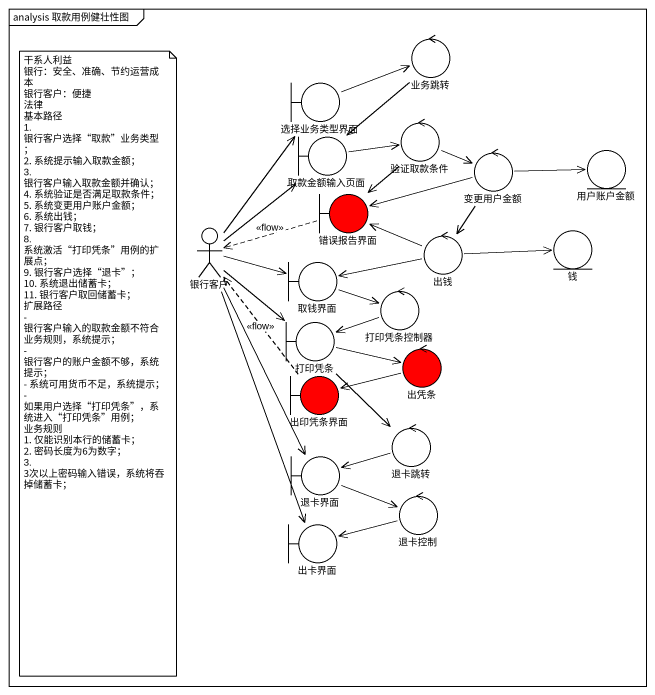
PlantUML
@startuml
mainframe analysis 取款用例健壮性图
control 业务跳转
boundary 选择业务类型界面
boundary 取款金额输入页面
control 验证取款条件
control 变更用户金额
entity 用户账户金额
actor 银行客户
boundary 错误报告界面 #FF0000
entity 钱
boundary 取钱界面
control 出钱
control 打印凭条控制器
boundary 打印凭条
control 出凭条 #FF0000
boundary 出印凭条界面 #FF0000
control 退卡跳转
boundary 退卡界面
control 退卡控制
boundary 出卡界面
业务跳转 --> 取款金额输入页面
选择业务类型界面 -right-> 业务跳转
取款金额输入页面 -right-> 验证取款条件
验证取款条件 -right-> 变更用户金额
验证取款条件 --> 错误报告界面
变更用户金额 -right-> 用户账户金额
变更用户金额 -left-> 错误报告界面
变更用户金额 --> 出钱
银行客户 -up-> 选择业务类型界面
银行客户 -up-> 取款金额输入页面
银行客户 -right-> 取钱界面
银行客户 --> 打印凭条
银行客户 --> 退卡界面
银行客户 --> 出卡界面
错误报告界面 .left.> 银行客户 : <<flow>>
取钱界面 -right-> 打印凭条控制器
出钱 -left-> 错误报告界面
出钱 -right-> 钱
出钱 -left-> 取钱界面
打印凭条控制器 -left-> 打印凭条
打印凭条 -right-> 出凭条
打印凭条 --> 退卡跳转
出凭条 -left-> 出印凭条界面
出印凭条界面 .up.> 银行客户 : <<flow>>
退卡跳转 -left-> 退卡界面
退卡界面 -right-> 退卡控制
退卡控制 -left-> 出卡界面
note as N1
  干系人利益
  银行：安全、准确、节约运营成本
  银行客户：便捷
  法律
  基本路径
  1. 银行客户选择“取款”业务类型；
  2. 系统提示输入取款金额；
  3. 银行客户输入取款金额并确认；
  4. 系统验证是否满足取款条件；
  5. 系统变更用户账户金额；
  6. 系统出钱；
  7. 银行客户取钱；
  8. 系统激活“打印凭条”用例的扩展点；
  9. 银行客户选择“退卡”；
  10. 系统退出储蓄卡；
  11. 银行客户取回储蓄卡；
  扩展路径
  - 银行客户输入的取款金额不符合业务规则，系统提示；
  - 银行客户的账户金额不够，系统提示；
  - 系统可用货币不足，系统提示；
  - 如果用户选择“打印凭条”，系统进入“打印凭条”用例；
  业务规则
  1. 仅能识别本行的储蓄卡；
  2. 密码长度为6为数字；
  3. 3次以上密码输入错误，系统将吞掉储蓄卡；
end note
@enduml
